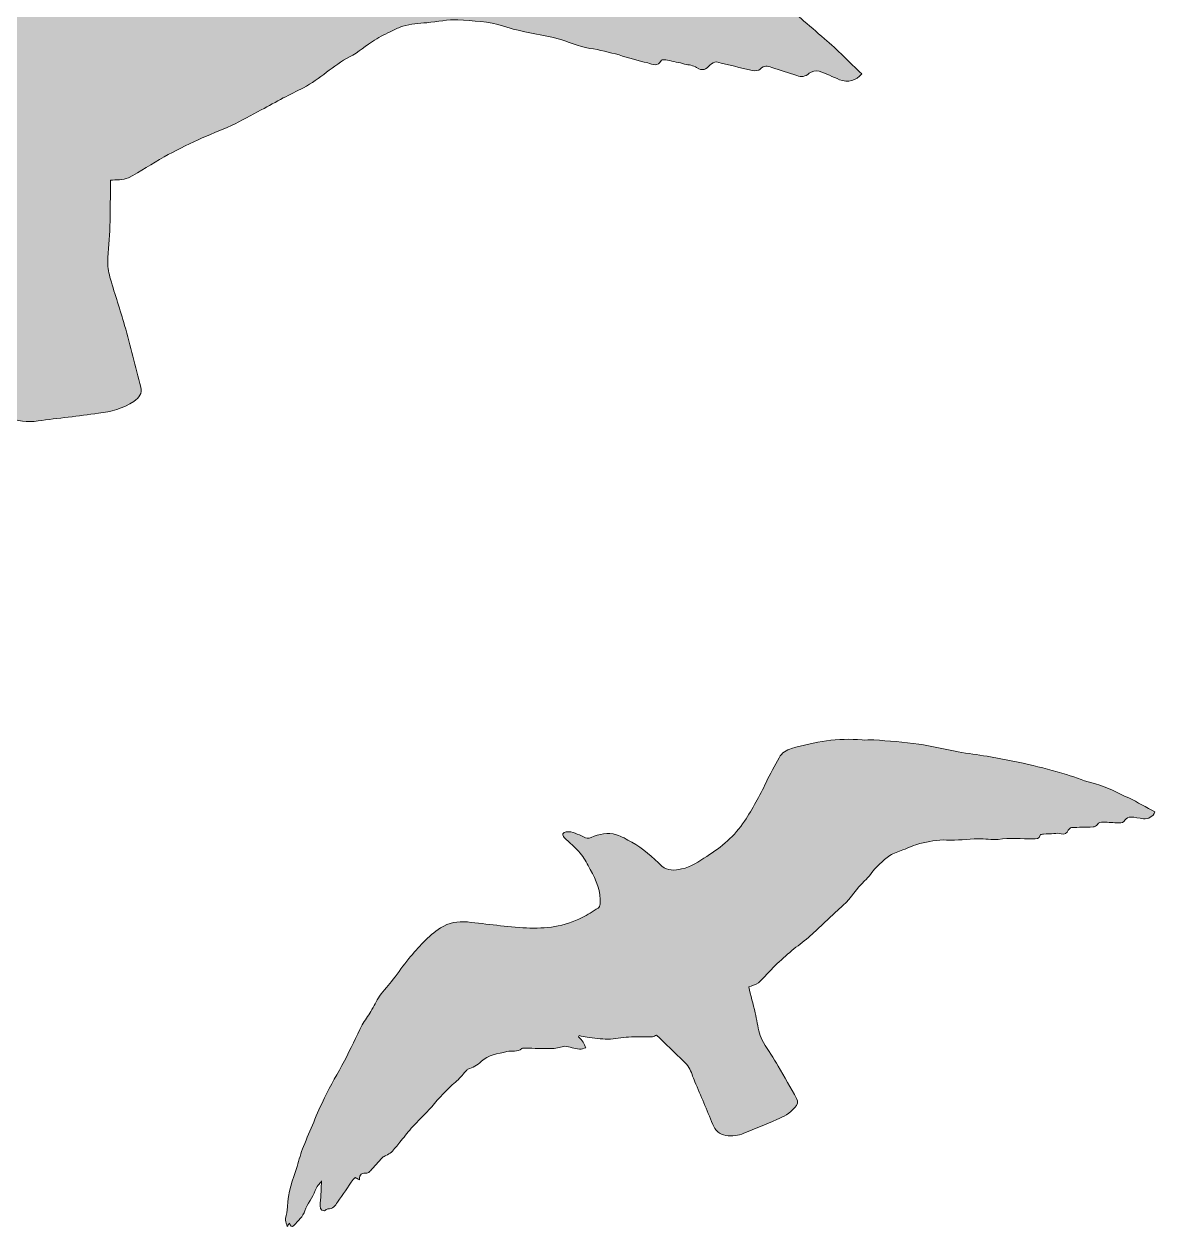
# Model space of a CAD drawing. Header units: inches. Extents: x 1281 to 1465, y 44 to 214.
# Drawn here: x 1439.43 to 1461.08, y 151.32 to 174.37 of the extents above; entities that cross this region are included whole.
import ezdxf

# ---------------------------------------------------------------- set-up
doc = ezdxf.new("R2010")
doc.units = ezdxf.units.IN
doc.header["$MEASUREMENT"] = 0
doc.layers.add('Layer 1', color=7, linetype='Continuous')

# ---------------------------------------------------------------- blocks, each defined once
blk = doc.blocks.new('block 4')
at = {"layer": 'Layer 1', "true_color": 0xfcbc38}
h = blk.add_hatch(color=40, dxfattribs=at)
h.dxf.hatch_style = 2
edge = h.paths.add_edge_path()
edge.add_spline(control_points=[(1445.661, 173.742), (1445.831, 173.829), (1445.978, 173.962), (1446.14, 174.064), (1446.248, 174.132), (1446.365, 174.186), (1446.479, 174.242), (1446.545, 174.275), (1446.614, 174.302), (1446.682, 174.331), (1446.827, 174.371), (1446.986, 174.385), (1447.141, 174.396), (1447.342, 174.41), (1447.551, 174.461), (1447.737, 174.448), (1448.024, 174.428), (1448.322, 174.426), (1448.61, 174.329), (1448.938, 174.219), (1449.289, 174.18), (1449.627, 174.096), (1449.841, 174.042), (1450.045, 173.933), (1450.261, 173.903), (1450.643, 173.849), (1451.001, 173.715), (1451.372, 173.624), (1451.462, 173.601), (1451.563, 173.543), (1451.631, 173.677), (1451.639, 173.693), (1451.708, 173.685), (1451.747, 173.678), (1451.857, 173.656), (1451.967, 173.631), (1452.077, 173.604), (1452.155, 173.585), (1452.244, 173.581), (1452.307, 173.538), (1452.418, 173.462), (1452.486, 173.502), (1452.562, 173.585), (1452.592, 173.618), (1452.65, 173.65), (1452.687, 173.643), (1452.918, 173.593), (1453.145, 173.529), (1453.376, 173.478), (1453.422, 173.468), (1453.495, 173.477), (1453.524, 173.508), (1453.595, 173.584), (1453.665, 173.567), (1453.744, 173.54), (1453.905, 173.487), (1454.066, 173.435), (1454.228, 173.382), (1454.314, 173.353), (1454.385, 173.359), (1454.462, 173.426), (1454.506, 173.464), (1454.595, 173.481), (1454.652, 173.465), (1454.787, 173.425), (1454.913, 173.355), (1455.044, 173.304), (1455.199, 173.243), (1455.366, 173.281), (1455.469, 173.415), (1455.233, 173.639), (1455.003, 173.875), (1454.754, 174.088), (1454.454, 174.345), (1454.168, 174.62), (1453.82, 174.818), (1453.529, 174.985), (1453.262, 175.192), (1452.977, 175.368), (1452.606, 175.594), (1452.233, 175.818), (1451.85, 176.022), (1451.443, 176.241), (1451.025, 176.44), (1450.608, 176.638), (1450.319, 176.776), (1450.019, 176.892), (1449.73, 177.03), (1449.33, 177.222), (1448.943, 177.444), (1448.536, 177.619), (1448.081, 177.814), (1447.61, 177.973), (1447.144, 178.142), (1447.025, 178.186), (1446.894, 178.197), (1446.775, 178.242), (1446.028, 178.523), (1445.251, 178.591), (1444.463, 178.579), (1444.287, 178.576), (1444.117, 178.531), (1443.988, 178.394), (1443.778, 178.172), (1443.56, 177.958), (1443.364, 177.724), (1443.052, 177.35), (1442.715, 177.001), (1442.351, 176.679), (1441.916, 176.293), (1441.405, 176.055), (1440.857, 175.885), (1440.559, 175.793), (1440.264, 175.685), (1439.947, 175.706), (1439.719, 175.721), (1439.481, 175.753), (1439.348, 175.966), (1439.121, 176.327), (1438.901, 176.692), (1438.59, 176.989), (1438.454, 177.118), (1438.323, 177.263), (1438.165, 177.359), (1437.915, 177.511), (1437.627, 177.526), (1437.341, 177.487), (1437.241, 177.473), (1437.179, 177.508), (1437.105, 177.571), (1436.951, 177.7), (1436.806, 177.853), (1436.594, 177.884), (1436.554, 177.889), (1436.493, 177.875), (1436.473, 177.848), (1436.454, 177.821), (1436.464, 177.759), (1436.482, 177.723), (1436.514, 177.659), (1436.564, 177.606), (1436.6, 177.544), (1436.701, 177.372), (1436.816, 177.206), (1436.892, 177.023), (1436.963, 176.852), (1436.991, 176.663), (1437.039, 176.483), (1437.144, 176.088), (1437.2, 175.691), (1437.066, 175.291), (1437.051, 175.248), (1437.009, 175.197), (1436.969, 175.184), (1436.773, 175.124), (1436.576, 175.065), (1436.375, 175.023), (1435.743, 174.89), (1435.12, 174.977), (1434.521, 175.175), (1433.903, 175.379), (1433.303, 175.641), (1432.695, 175.876), (1432.4, 175.99), (1432.103, 176.016), (1431.795, 175.919), (1431.324, 175.771), (1430.924, 175.494), (1430.525, 175.218), (1430.293, 175.058), (1430.083, 174.865), (1429.858, 174.695), (1429.669, 174.552), (1429.464, 174.431), (1429.282, 174.28), (1429.133, 174.158), (1429.012, 174.003), (1428.873, 173.868), (1428.747, 173.747), (1428.603, 173.644), (1428.486, 173.515), (1428.19, 173.191), (1427.911, 172.851), (1427.615, 172.528), (1427.304, 172.188), (1426.966, 171.872), (1426.668, 171.522), (1426.294, 171.082), (1425.942, 170.623), (1425.591, 170.164), (1425.452, 169.982), (1425.343, 169.776), (1425.216, 169.583), (1424.967, 169.202), (1424.699, 168.832), (1424.568, 168.384), (1424.532, 168.26), (1424.467, 168.145), (1424.415, 168.026), (1424.41, 168.008), (1424.405, 167.989), (1424.4, 167.971), (1424.398, 167.905), (1424.395, 167.839), (1424.392, 167.761), (1424.431, 167.791), (1424.462, 167.815), (1424.498, 167.843), (1424.512, 167.766), (1424.528, 167.676), (1424.618, 167.736), (1424.785, 167.847), (1424.989, 167.945), (1425.088, 168.105), (1425.226, 168.328), (1425.458, 168.446), (1425.592, 168.666), (1425.657, 168.775), (1425.791, 168.839), (1425.875, 168.908), (1425.806, 168.698), (1425.73, 168.458), (1425.647, 168.219), (1425.604, 168.096), (1425.569, 167.983), (1425.718, 167.934), (1425.765, 167.949), (1425.807, 167.98), (1425.836, 167.97), (1425.994, 167.918), (1426.096, 168.005), (1426.203, 168.098), (1426.431, 168.296), (1426.663, 168.49), (1426.895, 168.684), (1426.919, 168.704), (1426.951, 168.714), (1426.977, 168.728), (1427.009, 168.693), (1427.036, 168.665), (1427.083, 168.615), (1427.125, 168.813), (1427.236, 168.813), (1427.376, 168.768), (1427.414, 168.756), (1427.474, 168.786), (1427.514, 168.811), (1427.679, 168.914), (1427.84, 169.025), (1428.005, 169.127), (1428.042, 169.15), (1428.091, 169.153), (1428.135, 169.165), (1428.202, 169.182), (1428.278, 169.184), (1428.335, 169.218), (1428.457, 169.291), (1428.569, 169.379), (1428.684, 169.461), (1428.846, 169.576), (1429.003, 169.698), (1429.17, 169.805), (1429.443, 169.98), (1429.73, 170.134), (1429.999, 170.315), (1430.311, 170.524), (1430.621, 170.735), (1430.966, 170.888), (1431.114, 170.954), (1431.246, 171.058), (1431.384, 171.144), (1431.411, 171.161), (1431.437, 171.192), (1431.464, 171.192), (1431.642, 171.197), (1431.795, 171.232), (1431.963, 171.327), (1432.231, 171.477), (1432.551, 171.418), (1432.853, 171.414), (1433.022, 171.412), (1433.184, 171.292), (1433.36, 171.383), (1433.383, 171.396), (1433.425, 171.377), (1433.456, 171.368), (1433.747, 171.283), (1434.036, 171.194), (1434.328, 171.113), (1434.398, 171.093), (1434.476, 171.097), (1434.55, 171.092), (1434.614, 171.088), (1434.685, 171.105), (1434.74, 171.081), (1434.891, 171.017), (1435.032, 170.93), (1435.183, 170.866), (1435.244, 170.841), (1435.321, 170.853), (1435.391, 170.848), (1435.382, 170.918), (1435.383, 170.991), (1435.361, 171.056), (1435.337, 171.129), (1435.292, 171.194), (1435.256, 171.264), (1435.267, 171.274), (1435.278, 171.284), (1435.289, 171.295), (1435.367, 171.256), (1435.443, 171.211), (1435.523, 171.178), (1435.737, 171.093), (1435.948, 170.994), (1436.169, 170.935), (1436.39, 170.877), (1436.624, 170.871), (1436.847, 170.823), (1437.104, 170.767), (1437.355, 170.688), (1437.61, 170.626), (1437.652, 170.616), (1437.701, 170.639), (1437.745, 170.646), (1437.96, 170.288), (1438.171, 169.927), (1438.392, 169.571), (1438.486, 169.421), (1438.535, 169.263), (1438.543, 169.087), (1438.547, 169.002), (1438.56, 168.917), (1438.572, 168.832), (1438.642, 168.329), (1438.712, 167.825), (1438.781, 167.321), (1438.811, 167.108), (1438.906, 166.946), (1439.107, 166.853), (1439.297, 166.765), (1439.491, 166.742), (1439.696, 166.77), (1440.081, 166.822), (1440.468, 166.861), (1440.853, 166.917), (1441.09, 166.952), (1441.325, 167), (1441.533, 167.144), (1441.638, 167.215), (1441.691, 167.296), (1441.662, 167.414), (1441.564, 167.81), (1441.464, 168.206), (1441.354, 168.599), (1441.271, 168.896), (1441.169, 169.188), (1441.084, 169.484), (1441.053, 169.59), (1441.029, 169.703), (1441.031, 169.812), (1441.035, 170.041), (1441.064, 170.268), (1441.072, 170.496), (1441.081, 170.793), (1441.08, 171.091), (1441.084, 171.379), (1441.188, 171.391), (1441.324, 171.375), (1441.426, 171.426), (1441.662, 171.542), (1441.878, 171.697), (1442.108, 171.825), (1442.322, 171.943), (1442.541, 172.053), (1442.762, 172.155), (1442.971, 172.252), (1443.189, 172.328), (1443.398, 172.427), (1443.592, 172.518), (1443.779, 172.626), (1443.97, 172.727), (1444.111, 172.802), (1444.25, 172.88), (1444.392, 172.954), (1444.52, 173.021), (1444.649, 173.084), (1444.777, 173.15), (1445.093, 173.315), (1445.343, 173.578), (1445.661, 173.742)], knot_values=[0, 0, 0, 0, 1, 1, 1, 2, 2, 2, 3, 3, 3, 4, 4, 4, 5, 5, 5, 6, 6, 6, 7, 7, 7, 8, 8, 8, 9, 9, 9, 10, 10, 10, 11, 11, 11, 12, 12, 12, 13, 13, 13, 14, 14, 14, 15, 15, 15, 16, 16, 16, 17, 17, 17, 18, 18, 18, 19, 19, 19, 20, 20, 20, 21, 21, 21, 22, 22, 22, 23, 23, 23, 24, 24, 24, 25, 25, 25, 26, 26, 26, 27, 27, 27, 28, 28, 28, 29, 29, 29, 30, 30, 30, 31, 31, 31, 32, 32, 32, 33, 33, 33, 34, 34, 34, 35, 35, 35, 36, 36, 36, 37, 37, 37, 38, 38, 38, 39, 39, 39, 40, 40, 40, 41, 41, 41, 42, 42, 42, 43, 43, 43, 44, 44, 44, 45, 45, 45, 46, 46, 46, 47, 47, 47, 48, 48, 48, 49, 49, 49, 50, 50, 50, 51, 51, 51, 52, 52, 52, 53, 53, 53, 54, 54, 54, 55, 55, 55, 56, 56, 56, 57, 57, 57, 58, 58, 58, 59, 59, 59, 60, 60, 60, 61, 61, 61, 62, 62, 62, 63, 63, 63, 64, 64, 64, 65, 65, 65, 66, 66, 66, 67, 67, 67, 68, 68, 68, 69, 69, 69, 70, 70, 70, 71, 71, 71, 72, 72, 72, 73, 73, 73, 74, 74, 74, 75, 75, 75, 76, 76, 76, 77, 77, 77, 78, 78, 78, 79, 79, 79, 80, 80, 80, 81, 81, 81, 82, 82, 82, 83, 83, 83, 84, 84, 84, 85, 85, 85, 86, 86, 86, 87, 87, 87, 88, 88, 88, 89, 89, 89, 90, 90, 90, 91, 91, 91, 92, 92, 92, 93, 93, 93, 94, 94, 94, 95, 95, 95, 96, 96, 96, 97, 97, 97, 98, 98, 98, 99, 99, 99, 100, 100, 100, 101, 101, 101, 102, 102, 102, 103, 103, 103, 104, 104, 104, 105, 105, 105, 106, 106, 106, 107, 107, 107, 108, 108, 108, 109, 109, 109, 110, 110, 110, 111, 111, 111, 112, 112, 112, 113, 113, 113, 114, 114, 114, 115, 115, 115, 116, 116, 116, 117, 117, 117, 118, 118, 118, 119, 119, 119, 120, 120, 120, 121, 121, 121, 122, 122, 122, 123, 123, 123, 124, 124, 124, 125, 125, 125, 126, 126, 126, 127, 127, 127, 128, 128, 128, 129, 129, 129, 130, 130, 130, 130], degree=3, periodic=1)
at = {"layer": 'Layer 1', "true_color": 0xfddb47}
h = blk.add_hatch(color=41, dxfattribs=at)
h.dxf.hatch_style = 2
edge = h.paths.add_edge_path()
edge.add_spline(control_points=[(1460.579, 159.55), (1460.372, 159.649), (1460.17, 159.759), (1459.945, 159.818), (1459.757, 159.867), (1459.576, 159.942), (1459.389, 159.997), (1459.147, 160.068), (1458.904, 160.136), (1458.658, 160.192), (1458.397, 160.253), (1458.132, 160.3), (1457.868, 160.348), (1457.685, 160.382), (1457.5, 160.4), (1457.317, 160.434), (1457.063, 160.481), (1456.812, 160.546), (1456.558, 160.582), (1456.273, 160.622), (1455.984, 160.639), (1455.697, 160.663), (1455.624, 160.669), (1455.548, 160.655), (1455.475, 160.662), (1455.013, 160.706), (1454.566, 160.625), (1454.126, 160.497), (1454.027, 160.469), (1453.938, 160.417), (1453.886, 160.321), (1453.801, 160.164), (1453.711, 160.01), (1453.636, 159.848), (1453.516, 159.59), (1453.379, 159.343), (1453.223, 159.106), (1453.036, 158.823), (1452.784, 158.611), (1452.502, 158.432), (1452.348, 158.334), (1452.199, 158.228), (1452.017, 158.191), (1451.887, 158.165), (1451.749, 158.146), (1451.642, 158.245), (1451.46, 158.414), (1451.282, 158.585), (1451.063, 158.704), (1450.967, 158.756), (1450.872, 158.818), (1450.769, 158.847), (1450.605, 158.894), (1450.441, 158.859), (1450.287, 158.793), (1450.232, 158.77), (1450.192, 158.78), (1450.141, 158.804), (1450.035, 158.853), (1449.931, 158.916), (1449.807, 158.901), (1449.784, 158.898), (1449.752, 158.881), (1449.745, 158.863), (1449.738, 158.845), (1449.753, 158.811), (1449.769, 158.794), (1449.796, 158.763), (1449.832, 158.74), (1449.861, 158.711), (1449.944, 158.63), (1450.033, 158.554), (1450.103, 158.463), (1450.169, 158.379), (1450.213, 158.277), (1450.267, 158.182), (1450.385, 157.976), (1450.476, 157.762), (1450.46, 157.517), (1450.458, 157.49), (1450.442, 157.455), (1450.422, 157.442), (1450.321, 157.378), (1450.219, 157.315), (1450.112, 157.26), (1449.777, 157.089), (1449.414, 157.043), (1449.047, 157.062), (1448.669, 157.082), (1448.293, 157.137), (1447.916, 157.176), (1447.734, 157.195), (1447.563, 157.164), (1447.404, 157.062), (1447.162, 156.907), (1446.978, 156.69), (1446.795, 156.474), (1446.689, 156.348), (1446.6, 156.208), (1446.499, 156.078), (1446.414, 155.968), (1446.317, 155.869), (1446.237, 155.756), (1446.172, 155.665), (1446.127, 155.559), (1446.069, 155.462), (1446.017, 155.375), (1445.951, 155.295), (1445.904, 155.205), (1445.787, 154.977), (1445.68, 154.744), (1445.562, 154.516), (1445.438, 154.278), (1445.296, 154.049), (1445.181, 153.806), (1445.036, 153.502), (1444.907, 153.19), (1444.779, 152.878), (1444.727, 152.754), (1444.697, 152.622), (1444.655, 152.494), (1444.572, 152.242), (1444.477, 151.993), (1444.47, 151.721), (1444.468, 151.646), (1444.448, 151.572), (1444.437, 151.497), (1444.437, 151.485), (1444.437, 151.475), (1444.437, 151.463), (1444.446, 151.426), (1444.454, 151.389), (1444.464, 151.344), (1444.482, 151.367), (1444.495, 151.385), (1444.511, 151.406), (1444.53, 151.365), (1444.553, 151.317), (1444.595, 151.365), (1444.672, 151.453), (1444.772, 151.539), (1444.804, 151.644), (1444.848, 151.79), (1444.961, 151.892), (1445.003, 152.037), (1445.023, 152.107), (1445.089, 152.165), (1445.126, 152.216), (1445.118, 152.087), (1445.111, 151.941), (1445.101, 151.794), (1445.095, 151.718), (1445.092, 151.649), (1445.183, 151.644), (1445.207, 151.66), (1445.226, 151.684), (1445.244, 151.683), (1445.341, 151.678), (1445.385, 151.742), (1445.431, 151.811), (1445.53, 151.957), (1445.631, 152.102), (1445.732, 152.246), (1445.743, 152.261), (1445.759, 152.272), (1445.772, 152.283), (1445.795, 152.269), (1445.815, 152.257), (1445.848, 152.236), (1445.842, 152.354), (1445.905, 152.371), (1445.99, 152.367), (1446.014, 152.366), (1446.042, 152.392), (1446.061, 152.413), (1446.139, 152.496), (1446.213, 152.582), (1446.29, 152.665), (1446.308, 152.684), (1446.335, 152.693), (1446.358, 152.706), (1446.393, 152.726), (1446.435, 152.739), (1446.462, 152.767), (1446.519, 152.827), (1446.569, 152.893), (1446.622, 152.957), (1446.695, 153.046), (1446.765, 153.139), (1446.843, 153.225), (1446.971, 153.364), (1447.109, 153.495), (1447.233, 153.638), (1447.377, 153.804), (1447.52, 153.969), (1447.691, 154.108), (1447.764, 154.168), (1447.822, 154.247), (1447.887, 154.317), (1447.9, 154.33), (1447.91, 154.351), (1447.925, 154.356), (1448.024, 154.385), (1448.105, 154.429), (1448.186, 154.508), (1448.313, 154.633), (1448.502, 154.649), (1448.672, 154.693), (1448.768, 154.718), (1448.876, 154.675), (1448.962, 154.753), (1448.973, 154.764), (1448.999, 154.76), (1449.018, 154.759), (1449.194, 154.756), (1449.37, 154.75), (1449.546, 154.75), (1449.589, 154.749), (1449.632, 154.763), (1449.674, 154.772), (1449.711, 154.779), (1449.748, 154.8), (1449.782, 154.795), (1449.877, 154.782), (1449.969, 154.755), (1450.063, 154.742), (1450.102, 154.737), (1450.143, 154.756), (1450.183, 154.764), (1450.168, 154.801), (1450.157, 154.843), (1450.135, 154.876), (1450.111, 154.913), (1450.076, 154.943), (1450.045, 154.977), (1450.05, 154.984), (1450.055, 154.992), (1450.059, 154.999), (1450.109, 154.989), (1450.158, 154.975), (1450.208, 154.97), (1450.341, 154.954), (1450.474, 154.931), (1450.608, 154.932), (1450.74, 154.933), (1450.872, 154.965), (1451.005, 154.973), (1451.158, 154.981), (1451.311, 154.975), (1451.463, 154.979), (1451.488, 154.979), (1451.513, 155), (1451.536, 155.011), (1451.71, 154.843), (1451.883, 154.672), (1452.061, 154.506), (1452.136, 154.436), (1452.187, 154.354), (1452.218, 154.257), (1452.233, 154.21), (1452.253, 154.164), (1452.272, 154.118), (1452.386, 153.846), (1452.501, 153.574), (1452.615, 153.301), (1452.664, 153.186), (1452.741, 153.109), (1452.868, 153.088), (1452.988, 153.067), (1453.101, 153.084), (1453.212, 153.132), (1453.421, 153.22), (1453.632, 153.301), (1453.84, 153.391), (1453.968, 153.448), (1454.093, 153.51), (1454.188, 153.623), (1454.236, 153.679), (1454.254, 153.733), (1454.22, 153.794), (1454.106, 154.002), (1453.99, 154.209), (1453.87, 154.413), (1453.779, 154.568), (1453.678, 154.716), (1453.586, 154.869), (1453.553, 154.924), (1453.523, 154.984), (1453.507, 155.045), (1453.475, 155.174), (1453.458, 155.307), (1453.428, 155.436), (1453.389, 155.604), (1453.344, 155.771), (1453.303, 155.934), (1453.36, 155.957), (1453.438, 155.968), (1453.488, 156.013), (1453.603, 156.114), (1453.701, 156.235), (1453.812, 156.342), (1453.914, 156.441), (1454.021, 156.536), (1454.13, 156.627), (1454.233, 156.714), (1454.344, 156.79), (1454.446, 156.877), (1454.542, 156.958), (1454.631, 157.048), (1454.723, 157.134), (1454.791, 157.198), (1454.858, 157.262), (1454.926, 157.326), (1454.988, 157.383), (1455.051, 157.438), (1455.113, 157.495), (1455.266, 157.636), (1455.368, 157.822), (1455.522, 157.963), (1455.604, 158.038), (1455.667, 158.135), (1455.743, 158.218), (1455.793, 158.272), (1455.851, 158.32), (1455.906, 158.369), (1455.938, 158.398), (1455.973, 158.423), (1456.007, 158.45), (1456.083, 158.495), (1456.17, 158.527), (1456.255, 158.557), (1456.366, 158.596), (1456.476, 158.657), (1456.583, 158.678), (1456.747, 158.71), (1456.914, 158.755), (1457.091, 158.744), (1457.292, 158.733), (1457.495, 158.764), (1457.697, 158.769), (1457.826, 158.772), (1457.957, 158.742), (1458.082, 158.758), (1458.305, 158.786), (1458.526, 158.766), (1458.748, 158.771), (1458.802, 158.773), (1458.868, 158.755), (1458.886, 158.841), (1458.888, 158.851), (1458.928, 158.857), (1458.951, 158.859), (1459.016, 158.864), (1459.082, 158.866), (1459.147, 158.868), (1459.194, 158.87), (1459.245, 158.881), (1459.287, 158.866), (1459.36, 158.841), (1459.392, 158.873), (1459.423, 158.932), (1459.435, 158.954), (1459.463, 158.982), (1459.484, 158.983), (1459.621, 158.991), (1459.759, 158.99), (1459.896, 158.996), (1459.924, 158.998), (1459.964, 159.014), (1459.975, 159.036), (1460.003, 159.089), (1460.045, 159.09), (1460.093, 159.088), (1460.192, 159.082), (1460.291, 159.078), (1460.389, 159.073), (1460.442, 159.07), (1460.481, 159.084), (1460.514, 159.133), (1460.534, 159.161), (1460.581, 159.185), (1460.615, 159.184), (1460.697, 159.182), (1460.778, 159.163), (1460.86, 159.154), (1460.956, 159.144), (1461.044, 159.191), (1461.082, 159.282), (1460.916, 159.371), (1460.751, 159.468), (1460.579, 159.55)], knot_values=[0, 0, 0, 0, 1, 1, 1, 2, 2, 2, 3, 3, 3, 4, 4, 4, 5, 5, 5, 6, 6, 6, 7, 7, 7, 8, 8, 8, 9, 9, 9, 10, 10, 10, 11, 11, 11, 12, 12, 12, 13, 13, 13, 14, 14, 14, 15, 15, 15, 16, 16, 16, 17, 17, 17, 18, 18, 18, 19, 19, 19, 20, 20, 20, 21, 21, 21, 22, 22, 22, 23, 23, 23, 24, 24, 24, 25, 25, 25, 26, 26, 26, 27, 27, 27, 28, 28, 28, 29, 29, 29, 30, 30, 30, 31, 31, 31, 32, 32, 32, 33, 33, 33, 34, 34, 34, 35, 35, 35, 36, 36, 36, 37, 37, 37, 38, 38, 38, 39, 39, 39, 40, 40, 40, 41, 41, 41, 42, 42, 42, 43, 43, 43, 44, 44, 44, 45, 45, 45, 46, 46, 46, 47, 47, 47, 48, 48, 48, 49, 49, 49, 50, 50, 50, 51, 51, 51, 52, 52, 52, 53, 53, 53, 54, 54, 54, 55, 55, 55, 56, 56, 56, 57, 57, 57, 58, 58, 58, 59, 59, 59, 60, 60, 60, 61, 61, 61, 62, 62, 62, 63, 63, 63, 64, 64, 64, 65, 65, 65, 66, 66, 66, 67, 67, 67, 68, 68, 68, 69, 69, 69, 70, 70, 70, 71, 71, 71, 72, 72, 72, 73, 73, 73, 74, 74, 74, 75, 75, 75, 76, 76, 76, 77, 77, 77, 78, 78, 78, 79, 79, 79, 80, 80, 80, 81, 81, 81, 82, 82, 82, 83, 83, 83, 84, 84, 84, 85, 85, 85, 86, 86, 86, 87, 87, 87, 88, 88, 88, 89, 89, 89, 90, 90, 90, 91, 91, 91, 92, 92, 92, 93, 93, 93, 94, 94, 94, 95, 95, 95, 96, 96, 96, 97, 97, 97, 98, 98, 98, 99, 99, 99, 100, 100, 100, 101, 101, 101, 102, 102, 102, 103, 103, 103, 104, 104, 104, 105, 105, 105, 106, 106, 106, 107, 107, 107, 108, 108, 108, 109, 109, 109, 110, 110, 110, 111, 111, 111, 112, 112, 112, 113, 113, 113, 114, 114, 114, 115, 115, 115, 116, 116, 116, 117, 117, 117, 118, 118, 118, 119, 119, 119, 120, 120, 120, 121, 121, 121, 122, 122, 122, 123, 123, 123, 124, 124, 124, 125, 125, 125, 126, 126, 126, 127, 127, 127, 128, 128, 128, 129, 129, 129, 130, 130, 130, 130], degree=3, periodic=1)
at = {"layer": 'Layer 1', "lineweight": 0}
for points in [[(1445.661, 173.742), (1445.831, 173.829), (1445.978, 173.962), (1446.14, 174.064), (1446.248, 174.132), (1446.365, 174.186), (1446.479, 174.242), (1446.545, 174.275), (1446.614, 174.302), (1446.682, 174.331), (1446.827, 174.371), (1446.986, 174.385), (1447.141, 174.396), (1447.342, 174.41), (1447.551, 174.461), (1447.737, 174.448), (1448.024, 174.428), (1448.322, 174.426), (1448.61, 174.329), (1448.938, 174.219), (1449.289, 174.18), (1449.627, 174.096), (1449.841, 174.042), (1450.045, 173.933), (1450.261, 173.903), (1450.643, 173.849), (1451.001, 173.715), (1451.372, 173.624), (1451.462, 173.601), (1451.563, 173.543), (1451.631, 173.677), (1451.639, 173.693), (1451.708, 173.685), (1451.747, 173.678), (1451.857, 173.656), (1451.967, 173.631), (1452.077, 173.604), (1452.155, 173.585), (1452.244, 173.581), (1452.307, 173.538), (1452.418, 173.462), (1452.486, 173.502), (1452.562, 173.585), (1452.592, 173.618), (1452.65, 173.65), (1452.687, 173.643), (1452.918, 173.593), (1453.145, 173.529), (1453.376, 173.478), (1453.422, 173.468), (1453.495, 173.477), (1453.524, 173.508), (1453.595, 173.584), (1453.665, 173.567), (1453.744, 173.54), (1453.905, 173.487), (1454.066, 173.435), (1454.228, 173.382), (1454.314, 173.353), (1454.385, 173.359), (1454.462, 173.426), (1454.506, 173.464), (1454.595, 173.481), (1454.652, 173.465), (1454.787, 173.425), (1454.913, 173.355), (1455.044, 173.304), (1455.199, 173.243), (1455.366, 173.281), (1455.469, 173.415), (1455.233, 173.639), (1455.003, 173.875), (1454.754, 174.088), (1454.454, 174.345), (1454.168, 174.62), (1453.82, 174.818), (1453.529, 174.985), (1453.262, 175.192), (1452.977, 175.368), (1452.606, 175.594), (1452.233, 175.818), (1451.85, 176.022), (1451.443, 176.241), (1451.025, 176.44), (1450.608, 176.638), (1450.319, 176.776), (1450.019, 176.892), (1449.73, 177.03), (1449.33, 177.222), (1448.943, 177.444), (1448.536, 177.619), (1448.081, 177.814), (1447.61, 177.973), (1447.144, 178.142), (1447.025, 178.186), (1446.894, 178.197), (1446.775, 178.242), (1446.028, 178.523), (1445.251, 178.591), (1444.463, 178.579), (1444.287, 178.576), (1444.117, 178.531), (1443.988, 178.394), (1443.778, 178.172), (1443.56, 177.958), (1443.364, 177.724), (1443.052, 177.35), (1442.715, 177.001), (1442.351, 176.679), (1441.916, 176.293), (1441.405, 176.055), (1440.857, 175.885), (1440.559, 175.793), (1440.264, 175.685), (1439.947, 175.706), (1439.719, 175.721), (1439.481, 175.753), (1439.348, 175.966), (1439.121, 176.327), (1438.901, 176.692), (1438.59, 176.989), (1438.454, 177.118), (1438.323, 177.263), (1438.165, 177.359), (1437.915, 177.511), (1437.627, 177.526), (1437.341, 177.487), (1437.241, 177.473), (1437.179, 177.508), (1437.105, 177.571), (1436.951, 177.7), (1436.806, 177.853), (1436.594, 177.884), (1436.554, 177.889), (1436.493, 177.875), (1436.473, 177.848), (1436.454, 177.821), (1436.464, 177.759), (1436.482, 177.723), (1436.514, 177.659), (1436.564, 177.606), (1436.6, 177.544), (1436.701, 177.372), (1436.816, 177.206), (1436.892, 177.023), (1436.963, 176.852), (1436.991, 176.663), (1437.039, 176.483), (1437.144, 176.088), (1437.2, 175.691), (1437.066, 175.291), (1437.051, 175.248), (1437.009, 175.197), (1436.969, 175.184), (1436.773, 175.124), (1436.576, 175.065), (1436.375, 175.023), (1435.743, 174.89), (1435.12, 174.977), (1434.521, 175.175), (1433.903, 175.379), (1433.303, 175.641), (1432.695, 175.876), (1432.4, 175.99), (1432.103, 176.016), (1431.795, 175.919), (1431.324, 175.771), (1430.924, 175.494), (1430.525, 175.218), (1430.293, 175.058), (1430.083, 174.865), (1429.858, 174.695), (1429.669, 174.552), (1429.464, 174.431), (1429.282, 174.28), (1429.133, 174.158), (1429.012, 174.003), (1428.873, 173.868), (1428.747, 173.747), (1428.603, 173.644), (1428.486, 173.515), (1428.19, 173.191), (1427.911, 172.851), (1427.615, 172.528), (1427.304, 172.188), (1426.966, 171.872), (1426.668, 171.522), (1426.294, 171.082), (1425.942, 170.623), (1425.591, 170.164), (1425.452, 169.982), (1425.343, 169.776), (1425.216, 169.583), (1424.967, 169.202), (1424.699, 168.832), (1424.568, 168.384), (1424.532, 168.26), (1424.467, 168.145), (1424.415, 168.026), (1424.41, 168.008), (1424.405, 167.989), (1424.4, 167.971), (1424.398, 167.905), (1424.395, 167.839), (1424.392, 167.761), (1424.431, 167.791), (1424.462, 167.815), (1424.498, 167.843), (1424.512, 167.766), (1424.528, 167.676), (1424.618, 167.736), (1424.785, 167.847), (1424.989, 167.945), (1425.088, 168.105), (1425.226, 168.328), (1425.458, 168.446), (1425.592, 168.666), (1425.657, 168.775), (1425.791, 168.839), (1425.875, 168.908), (1425.806, 168.698), (1425.73, 168.458), (1425.647, 168.219), (1425.604, 168.096), (1425.569, 167.983), (1425.718, 167.934), (1425.765, 167.949), (1425.807, 167.98), (1425.836, 167.97), (1425.994, 167.918), (1426.096, 168.005), (1426.203, 168.098), (1426.431, 168.296), (1426.663, 168.49), (1426.895, 168.684), (1426.919, 168.704), (1426.951, 168.714), (1426.977, 168.728), (1427.009, 168.693), (1427.036, 168.665), (1427.083, 168.615), (1427.125, 168.813), (1427.236, 168.813), (1427.376, 168.768), (1427.414, 168.756), (1427.474, 168.786), (1427.514, 168.811), (1427.679, 168.914), (1427.84, 169.025), (1428.005, 169.127), (1428.042, 169.15), (1428.091, 169.153), (1428.135, 169.165), (1428.202, 169.182), (1428.278, 169.184), (1428.335, 169.218), (1428.457, 169.291), (1428.569, 169.379), (1428.684, 169.461), (1428.846, 169.576), (1429.003, 169.698), (1429.17, 169.805), (1429.443, 169.98), (1429.73, 170.134), (1429.999, 170.315), (1430.311, 170.524), (1430.621, 170.735), (1430.966, 170.888), (1431.114, 170.954), (1431.246, 171.058), (1431.384, 171.144), (1431.411, 171.161), (1431.437, 171.192), (1431.464, 171.192), (1431.642, 171.197), (1431.795, 171.232), (1431.963, 171.327), (1432.231, 171.477), (1432.551, 171.418), (1432.853, 171.414), (1433.022, 171.412), (1433.184, 171.292), (1433.36, 171.383), (1433.383, 171.396), (1433.425, 171.377), (1433.456, 171.368), (1433.747, 171.283), (1434.036, 171.194), (1434.328, 171.113), (1434.398, 171.093), (1434.476, 171.097), (1434.55, 171.092), (1434.614, 171.088), (1434.685, 171.105), (1434.74, 171.081), (1434.891, 171.017), (1435.032, 170.93), (1435.183, 170.866), (1435.244, 170.841), (1435.321, 170.853), (1435.391, 170.848), (1435.382, 170.918), (1435.383, 170.991), (1435.361, 171.056), (1435.337, 171.129), (1435.292, 171.194), (1435.256, 171.264), (1435.267, 171.274), (1435.278, 171.284), (1435.289, 171.295), (1435.367, 171.256), (1435.443, 171.211), (1435.523, 171.178), (1435.737, 171.093), (1435.948, 170.994), (1436.169, 170.935), (1436.39, 170.877), (1436.624, 170.871), (1436.847, 170.823), (1437.104, 170.767), (1437.355, 170.688), (1437.61, 170.626), (1437.652, 170.616), (1437.701, 170.639), (1437.745, 170.646), (1437.96, 170.288), (1438.171, 169.927), (1438.392, 169.571), (1438.486, 169.421), (1438.535, 169.263), (1438.543, 169.087), (1438.547, 169.002), (1438.56, 168.917), (1438.572, 168.832), (1438.642, 168.329), (1438.712, 167.825), (1438.781, 167.321), (1438.811, 167.108), (1438.906, 166.946), (1439.107, 166.853), (1439.297, 166.765), (1439.491, 166.742), (1439.696, 166.77), (1440.081, 166.822), (1440.468, 166.861), (1440.853, 166.917), (1441.09, 166.952), (1441.325, 167), (1441.533, 167.144), (1441.638, 167.215), (1441.691, 167.296), (1441.662, 167.414), (1441.564, 167.81), (1441.464, 168.206), (1441.354, 168.599), (1441.271, 168.896), (1441.169, 169.188), (1441.084, 169.484), (1441.053, 169.59), (1441.029, 169.703), (1441.031, 169.812), (1441.035, 170.041), (1441.064, 170.268), (1441.072, 170.496), (1441.081, 170.793), (1441.08, 171.091), (1441.084, 171.379), (1441.188, 171.391), (1441.324, 171.375), (1441.426, 171.426), (1441.662, 171.542), (1441.878, 171.697), (1442.108, 171.825), (1442.322, 171.943), (1442.541, 172.053), (1442.762, 172.155), (1442.971, 172.252), (1443.189, 172.328), (1443.398, 172.427), (1443.592, 172.518), (1443.779, 172.626), (1443.97, 172.727), (1444.111, 172.802), (1444.25, 172.88), (1444.392, 172.954), (1444.52, 173.021), (1444.649, 173.084), (1444.777, 173.15), (1445.093, 173.315), (1445.343, 173.578), (1445.661, 173.742)], [(1460.579, 159.55), (1460.372, 159.649), (1460.17, 159.759), (1459.945, 159.818), (1459.757, 159.867), (1459.576, 159.942), (1459.389, 159.997), (1459.147, 160.068), (1458.904, 160.136), (1458.658, 160.192), (1458.397, 160.253), (1458.132, 160.3), (1457.868, 160.348), (1457.685, 160.382), (1457.5, 160.4), (1457.317, 160.434), (1457.063, 160.481), (1456.812, 160.546), (1456.558, 160.582), (1456.273, 160.622), (1455.984, 160.639), (1455.697, 160.663), (1455.624, 160.669), (1455.548, 160.655), (1455.475, 160.662), (1455.013, 160.706), (1454.566, 160.625), (1454.126, 160.497), (1454.027, 160.469), (1453.938, 160.417), (1453.886, 160.321), (1453.801, 160.164), (1453.711, 160.01), (1453.636, 159.848), (1453.516, 159.59), (1453.379, 159.343), (1453.223, 159.106), (1453.036, 158.823), (1452.784, 158.611), (1452.502, 158.432), (1452.348, 158.334), (1452.199, 158.228), (1452.017, 158.191), (1451.887, 158.165), (1451.749, 158.146), (1451.642, 158.245), (1451.46, 158.414), (1451.282, 158.585), (1451.063, 158.704), (1450.967, 158.756), (1450.872, 158.818), (1450.769, 158.847), (1450.605, 158.894), (1450.441, 158.859), (1450.287, 158.793), (1450.232, 158.77), (1450.192, 158.78), (1450.141, 158.804), (1450.035, 158.853), (1449.931, 158.916), (1449.807, 158.901), (1449.784, 158.898), (1449.752, 158.881), (1449.745, 158.863), (1449.738, 158.845), (1449.753, 158.811), (1449.769, 158.794), (1449.796, 158.763), (1449.832, 158.74), (1449.861, 158.711), (1449.944, 158.63), (1450.033, 158.554), (1450.103, 158.463), (1450.169, 158.379), (1450.213, 158.277), (1450.267, 158.182), (1450.385, 157.976), (1450.476, 157.762), (1450.46, 157.517), (1450.458, 157.49), (1450.442, 157.455), (1450.422, 157.442), (1450.321, 157.378), (1450.219, 157.315), (1450.112, 157.26), (1449.777, 157.089), (1449.414, 157.043), (1449.047, 157.062), (1448.669, 157.082), (1448.293, 157.137), (1447.916, 157.176), (1447.734, 157.195), (1447.563, 157.164), (1447.404, 157.062), (1447.162, 156.907), (1446.978, 156.69), (1446.795, 156.474), (1446.689, 156.348), (1446.6, 156.208), (1446.499, 156.078), (1446.414, 155.968), (1446.317, 155.869), (1446.237, 155.756), (1446.172, 155.665), (1446.127, 155.559), (1446.069, 155.462), (1446.017, 155.375), (1445.951, 155.295), (1445.904, 155.205), (1445.787, 154.977), (1445.68, 154.744), (1445.562, 154.516), (1445.438, 154.278), (1445.296, 154.049), (1445.181, 153.806), (1445.036, 153.502), (1444.907, 153.19), (1444.779, 152.878), (1444.727, 152.754), (1444.697, 152.622), (1444.655, 152.494), (1444.572, 152.242), (1444.477, 151.993), (1444.47, 151.721), (1444.468, 151.646), (1444.448, 151.572), (1444.437, 151.497), (1444.437, 151.485), (1444.437, 151.475), (1444.437, 151.463), (1444.446, 151.426), (1444.454, 151.389), (1444.464, 151.344), (1444.482, 151.367), (1444.495, 151.385), (1444.511, 151.406), (1444.53, 151.365), (1444.553, 151.317), (1444.595, 151.365), (1444.672, 151.453), (1444.772, 151.539), (1444.804, 151.644), (1444.848, 151.79), (1444.961, 151.892), (1445.003, 152.037), (1445.023, 152.107), (1445.089, 152.165), (1445.126, 152.216), (1445.118, 152.087), (1445.111, 151.941), (1445.101, 151.794), (1445.095, 151.718), (1445.092, 151.649), (1445.183, 151.644), (1445.207, 151.66), (1445.226, 151.684), (1445.244, 151.683), (1445.341, 151.678), (1445.385, 151.742), (1445.431, 151.811), (1445.53, 151.957), (1445.631, 152.102), (1445.732, 152.246), (1445.743, 152.261), (1445.759, 152.272), (1445.772, 152.283), (1445.795, 152.269), (1445.815, 152.257), (1445.848, 152.236), (1445.842, 152.354), (1445.905, 152.371), (1445.99, 152.367), (1446.014, 152.366), (1446.042, 152.392), (1446.061, 152.413), (1446.139, 152.496), (1446.213, 152.582), (1446.29, 152.665), (1446.308, 152.684), (1446.335, 152.693), (1446.358, 152.706), (1446.393, 152.726), (1446.435, 152.739), (1446.462, 152.767), (1446.519, 152.827), (1446.569, 152.893), (1446.622, 152.957), (1446.695, 153.046), (1446.765, 153.139), (1446.843, 153.225), (1446.971, 153.364), (1447.109, 153.495), (1447.233, 153.638), (1447.377, 153.804), (1447.52, 153.969), (1447.691, 154.108), (1447.764, 154.168), (1447.822, 154.247), (1447.887, 154.317), (1447.9, 154.33), (1447.91, 154.351), (1447.925, 154.356), (1448.024, 154.385), (1448.105, 154.429), (1448.186, 154.508), (1448.313, 154.633), (1448.502, 154.649), (1448.672, 154.693), (1448.768, 154.718), (1448.876, 154.675), (1448.962, 154.753), (1448.973, 154.764), (1448.999, 154.76), (1449.018, 154.759), (1449.194, 154.756), (1449.37, 154.75), (1449.546, 154.75), (1449.589, 154.749), (1449.632, 154.763), (1449.674, 154.772), (1449.711, 154.779), (1449.748, 154.8), (1449.782, 154.795), (1449.877, 154.782), (1449.969, 154.755), (1450.063, 154.742), (1450.102, 154.737), (1450.143, 154.756), (1450.183, 154.764), (1450.168, 154.801), (1450.157, 154.843), (1450.135, 154.876), (1450.111, 154.913), (1450.076, 154.943), (1450.045, 154.977), (1450.05, 154.984), (1450.055, 154.992), (1450.059, 154.999), (1450.109, 154.989), (1450.158, 154.975), (1450.208, 154.97), (1450.341, 154.954), (1450.474, 154.931), (1450.608, 154.932), (1450.74, 154.933), (1450.872, 154.965), (1451.005, 154.973), (1451.158, 154.981), (1451.311, 154.975), (1451.463, 154.979), (1451.488, 154.979), (1451.513, 155), (1451.536, 155.011), (1451.71, 154.843), (1451.883, 154.672), (1452.061, 154.506), (1452.136, 154.436), (1452.187, 154.354), (1452.218, 154.257), (1452.233, 154.21), (1452.253, 154.164), (1452.272, 154.118), (1452.386, 153.846), (1452.501, 153.574), (1452.615, 153.301), (1452.664, 153.186), (1452.741, 153.109), (1452.868, 153.088), (1452.988, 153.067), (1453.101, 153.084), (1453.212, 153.132), (1453.421, 153.22), (1453.632, 153.301), (1453.84, 153.391), (1453.968, 153.448), (1454.093, 153.51), (1454.188, 153.623), (1454.236, 153.679), (1454.254, 153.733), (1454.22, 153.794), (1454.106, 154.002), (1453.99, 154.209), (1453.87, 154.413), (1453.779, 154.568), (1453.678, 154.716), (1453.586, 154.869), (1453.553, 154.924), (1453.523, 154.984), (1453.507, 155.045), (1453.475, 155.174), (1453.458, 155.307), (1453.428, 155.436), (1453.389, 155.604), (1453.344, 155.771), (1453.303, 155.934), (1453.36, 155.957), (1453.438, 155.968), (1453.488, 156.013), (1453.603, 156.114), (1453.701, 156.235), (1453.812, 156.342), (1453.914, 156.441), (1454.021, 156.536), (1454.13, 156.627), (1454.233, 156.714), (1454.344, 156.79), (1454.446, 156.877), (1454.542, 156.958), (1454.631, 157.048), (1454.723, 157.134), (1454.791, 157.198), (1454.858, 157.262), (1454.926, 157.326), (1454.988, 157.383), (1455.051, 157.438), (1455.113, 157.495), (1455.266, 157.636), (1455.368, 157.822), (1455.522, 157.963), (1455.604, 158.038), (1455.667, 158.135), (1455.743, 158.218), (1455.793, 158.272), (1455.851, 158.32), (1455.906, 158.369), (1455.938, 158.398), (1455.973, 158.423), (1456.007, 158.45), (1456.083, 158.495), (1456.17, 158.527), (1456.255, 158.557), (1456.366, 158.596), (1456.476, 158.657), (1456.583, 158.678), (1456.747, 158.71), (1456.914, 158.755), (1457.091, 158.744), (1457.292, 158.733), (1457.495, 158.764), (1457.697, 158.769), (1457.826, 158.772), (1457.957, 158.742), (1458.082, 158.758), (1458.305, 158.786), (1458.526, 158.766), (1458.748, 158.771), (1458.802, 158.773), (1458.868, 158.755), (1458.886, 158.841), (1458.888, 158.851), (1458.928, 158.857), (1458.951, 158.859), (1459.016, 158.864), (1459.082, 158.866), (1459.147, 158.868), (1459.194, 158.87), (1459.245, 158.881), (1459.287, 158.866), (1459.36, 158.841), (1459.392, 158.873), (1459.423, 158.932), (1459.435, 158.954), (1459.463, 158.982), (1459.484, 158.983), (1459.621, 158.991), (1459.759, 158.99), (1459.896, 158.996), (1459.924, 158.998), (1459.964, 159.014), (1459.975, 159.036), (1460.003, 159.089), (1460.045, 159.09), (1460.093, 159.088), (1460.192, 159.082), (1460.291, 159.078), (1460.389, 159.073), (1460.442, 159.07), (1460.481, 159.084), (1460.514, 159.133), (1460.534, 159.161), (1460.581, 159.185), (1460.615, 159.184), (1460.697, 159.182), (1460.778, 159.163), (1460.86, 159.154), (1460.956, 159.144), (1461.044, 159.191), (1461.082, 159.282), (1460.916, 159.371), (1460.751, 159.468), (1460.579, 159.55)]]:
    blk.add_open_spline(points, degree=3, knots=[0, 0, 0, 0, 1, 1, 1, 2, 2, 2, 3, 3, 3, 4, 4, 4, 5, 5, 5, 6, 6, 6, 7, 7, 7, 8, 8, 8, 9, 9, 9, 10, 10, 10, 11, 11, 11, 12, 12, 12, 13, 13, 13, 14, 14, 14, 15, 15, 15, 16, 16, 16, 17, 17, 17, 18, 18, 18, 19, 19, 19, 20, 20, 20, 21, 21, 21, 22, 22, 22, 23, 23, 23, 24, 24, 24, 25, 25, 25, 26, 26, 26, 27, 27, 27, 28, 28, 28, 29, 29, 29, 30, 30, 30, 31, 31, 31, 32, 32, 32, 33, 33, 33, 34, 34, 34, 35, 35, 35, 36, 36, 36, 37, 37, 37, 38, 38, 38, 39, 39, 39, 40, 40, 40, 41, 41, 41, 42, 42, 42, 43, 43, 43, 44, 44, 44, 45, 45, 45, 46, 46, 46, 47, 47, 47, 48, 48, 48, 49, 49, 49, 50, 50, 50, 51, 51, 51, 52, 52, 52, 53, 53, 53, 54, 54, 54, 55, 55, 55, 56, 56, 56, 57, 57, 57, 58, 58, 58, 59, 59, 59, 60, 60, 60, 61, 61, 61, 62, 62, 62, 63, 63, 63, 64, 64, 64, 65, 65, 65, 66, 66, 66, 67, 67, 67, 68, 68, 68, 69, 69, 69, 70, 70, 70, 71, 71, 71, 72, 72, 72, 73, 73, 73, 74, 74, 74, 75, 75, 75, 76, 76, 76, 77, 77, 77, 78, 78, 78, 79, 79, 79, 80, 80, 80, 81, 81, 81, 82, 82, 82, 83, 83, 83, 84, 84, 84, 85, 85, 85, 86, 86, 86, 87, 87, 87, 88, 88, 88, 89, 89, 89, 90, 90, 90, 91, 91, 91, 92, 92, 92, 93, 93, 93, 94, 94, 94, 95, 95, 95, 96, 96, 96, 97, 97, 97, 98, 98, 98, 99, 99, 99, 100, 100, 100, 101, 101, 101, 102, 102, 102, 103, 103, 103, 104, 104, 104, 105, 105, 105, 106, 106, 106, 107, 107, 107, 108, 108, 108, 109, 109, 109, 110, 110, 110, 111, 111, 111, 112, 112, 112, 113, 113, 113, 114, 114, 114, 115, 115, 115, 116, 116, 116, 117, 117, 117, 118, 118, 118, 119, 119, 119, 120, 120, 120, 121, 121, 121, 122, 122, 122, 123, 123, 123, 124, 124, 124, 125, 125, 125, 126, 126, 126, 127, 127, 127, 128, 128, 128, 129, 129, 129, 130, 130, 130, 130], dxfattribs=at)
blk = doc.blocks.new('block 2')
at = {"layer": 'Layer 1'}
blk.add_blockref('block 4', (0, 0), dxfattribs=at)

msp = doc.modelspace()

# ---------------------------------------------------------------- block references
at = {"layer": 'Layer 1'}
msp.add_blockref('block 2', (0, 0), dxfattribs=at)

doc.saveas('drawing.dxf')
